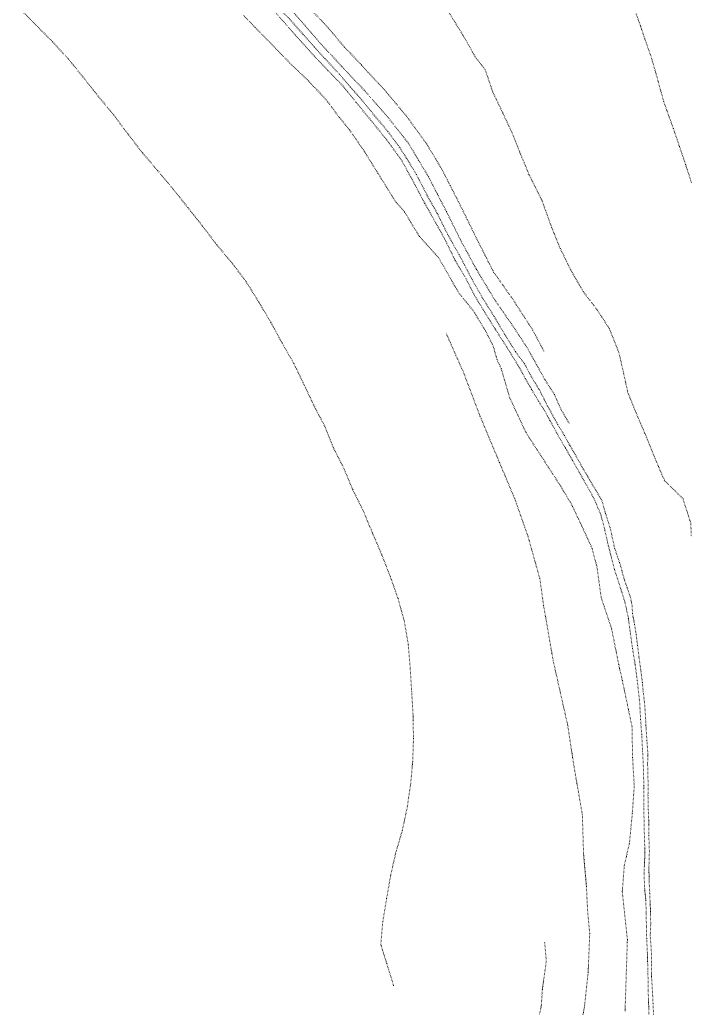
# Model space of a CAD drawing. Extents: x 682410 to 689460, y 7661803 to 7669124.
# Drawn here: x 685358.1 to 685533.5, y 7666066.7 to 7666324.8 of the extents above; entities that cross this region are included whole.
import ezdxf

# ---------------------------------------------------------------- set-up
doc = ezdxf.new("R2010")
doc.units = 0
doc.header["$MEASUREMENT"] = 0
doc.linetypes.add('DOT', pattern=[0.25, 0, -0.25])
doc.layers.add('02 TOE_Line', color=1, linetype='DOT', lineweight=20)

msp = doc.modelspace()

# ---------------------------------------------------------------- linework, layer by layer
at = {"layer": '02 TOE_Line'}
for points in [[(685455.78, 7666072.58, 4260.3), (685453.98, 7666078.35, 4260.63), (685452.43, 7666083.33, 4260.62), (685452.94, 7666089.36, 4259.71), (685453.95, 7666095.36, 4258.26), (685454.99, 7666101.29, 4256.74), (685456.3, 7666107.19, 4255.68), (685458.04, 7666113.1, 4254.22), (685459.29, 7666118.96, 4252.98), (685460.2, 7666125.06, 4252.09), (685460.76, 7666131.12, 4251.05), (685460.96, 7666137.23, 4250.09), (685460.85, 7666143.29, 4249.22), (685460.48, 7666149.46, 4248.26), (685460.09, 7666155.64, 4247.41), (685459.61, 7666161.7, 4246.8), (685458.54, 7666167.84, 4246.06), (685456.94, 7666173.66, 4245.12), (685454.93, 7666179.35, 4244.85), (685452.68, 7666185.13, 4243.86), (685450.22, 7666190.86, 4243.65), (685447.82, 7666196.64, 4243.66), (685445.08, 7666202.14, 4243.77), (685442.77, 7666207.68, 4244.12), (685440.04, 7666213.06, 4244.54), (685437.78, 7666218.68, 4244.61), (685434.91, 7666224.16, 4244.41), (685432.35, 7666229.6, 4244.29), (685429.71, 7666235.03, 4244.15), (685426.62, 7666240.45, 4244.03), (685423.65, 7666245.89, 4243.8), (685420.48, 7666251.25, 4243.62), (685417.25, 7666256.43, 4243.57), (685413.46, 7666261.43, 4243.56), (685409.55, 7666266.1, 4243.53), (685405.84, 7666270.96, 4243.41), (685401.97, 7666275.85, 4243.23), (685398.09, 7666280.71, 4243.13), (685394.09, 7666285.5, 4243.03), (685390.1, 7666290.15, 4242.86), (685386.3, 7666295.07, 4242.83), (685382.57, 7666300.08, 4242.67), (685378.55, 7666304.92, 4242.56), (685374.67, 7666309.83, 4242.32), (685370.77, 7666314.61, 4242.21), (685366.67, 7666319.09, 4241.9), (685362.41, 7666323.36, 4241.66), (685358.09, 7666327.75, 4241.69)], [(685522.59, 7666062.1, 4210.1), (685522.43, 7666066.74, 4210.09), (685522.29, 7666071.2, 4210.16), (685522.21, 7666076.39, 4210.29), (685522.08, 7666080.88, 4210.3), (685521.89, 7666084.89, 4210.32), (685521.81, 7666088.27, 4210.41), (685521.76, 7666091.6, 4210.49), (685521.66, 7666094.95, 4210.55), (685521.34, 7666098.06, 4210.71), (685521.21, 7666102.25, 4210.9), (685521.43, 7666106.96, 4211), (685521.27, 7666112.56, 4211.06), (685521.13, 7666119.47, 4211.2), (685521.14, 7666124.83, 4211.14), (685521.04, 7666129.36, 4211.21), (685520.82, 7666133.79, 4211.37), (685520.59, 7666138.2, 4211.54), (685520.3, 7666142.09, 4211.55), (685520.05, 7666146.63, 4211.69), (685519.42, 7666152.27, 4211.63), (685518.88, 7666156.41, 4211.75), (685518.17, 7666160.75, 4211.76), (685517.63, 7666164.61, 4211.72), (685517.11, 7666168.55, 4211.8), (685516.2, 7666172.8, 4212.02), (685515.22, 7666175.93, 4212.02), (685513.49, 7666181.22, 4211.95), (685512.48, 7666185.12, 4212.01), (685511.85, 7666187.6, 4211.98), (685510.94, 7666191.58, 4212.11), (685509.92, 7666195.53, 4212.28), (685508.45, 7666199.1, 4212.36), (685507.32, 7666201.29, 4212.2), (685505.53, 7666204.46, 4212.51), (685504.29, 7666206.66, 4212.6), (685502.47, 7666209.79, 4212.67), (685500.64, 7666213.04, 4212.68), (685498.83, 7666216.13, 4212.61), (685496.58, 7666220.28, 4212.72), (685494.91, 7666223.27, 4212.99), (685493.64, 7666225.19, 4212.98), (685491.8, 7666228.37, 4213.1), (685490.17, 7666231.19, 4213.18), (685488.48, 7666234.24, 4213.36), (685485.41, 7666239.24, 4213.47), (685482.27, 7666244.13, 4213.53), (685479.68, 7666248.3, 4213.67), (685476.94, 7666252.77, 4213.83), (685474.59, 7666257.4, 4213.86), (685471.79, 7666262.1, 4214.03), (685469.1, 7666267.65, 4214.01), (685466.58, 7666272.19, 4214.25), (685463.89, 7666276.9, 4214.33), (685461, 7666282.41, 4214.44), (685457.78, 7666288.26, 4214.56), (685453.92, 7666293.56, 4214.71), (685449.83, 7666298.58, 4214.77), (685445.89, 7666303.36, 4214.91), (685442.56, 7666307.5, 4215.05), (685438.59, 7666311.64, 4215.18), (685434.24, 7666316.21, 4215.31), (685430.47, 7666320.4, 4215.44), (685426.97, 7666324.42, 4215.49), (685423.72, 7666328.15, 4215.45)], [(685425.78, 7666327.91, 4215.49), (685428.76, 7666324.83, 4215.6), (685432.17, 7666320.97, 4215.49), (685435.1, 7666317.65, 4215.4), (685437.92, 7666314.61, 4215.26), (685441.64, 7666310.6, 4215.2), (685444.52, 7666307.21, 4215.01), (685447.51, 7666303.83, 4214.88), (685450.8, 7666299.78, 4214.8), (685454.3, 7666295.63, 4214.76), (685457.39, 7666291.44, 4214.61), (685459.13, 7666288.72, 4214.57), (685461.74, 7666284.39, 4214.52), (685464.58, 7666278.9, 4214.47), (685467.17, 7666274.28, 4214.44), (685469.86, 7666268.84, 4214), (685472.91, 7666263.44, 4214.12), (685476.29, 7666256.99, 4213.83), (685479.02, 7666252.13, 4213.75), (685482.05, 7666247.34, 4213.57), (685484.75, 7666242.77, 4213.59), (685487.64, 7666238.13, 4213.52), (685489.98, 7666234.95, 4213.34), (685491.94, 7666231.33, 4213.25), (685493.77, 7666228.3, 4213.13), (685495.07, 7666225.78, 4213), (685496, 7666223.94, 4212.94), (685497.41, 7666221.4, 4212.79), (685498.73, 7666219.03, 4212.73), (685500.39, 7666216.25, 4212.63), (685501.82, 7666213.69, 4212.68), (685503.53, 7666210.73, 4212.75), (685505.44, 7666207.31, 4212.63), (685506.55, 7666205.5, 4212.53), (685507.87, 7666203.15, 4212.48), (685508.63, 7666201.99, 4212.32), (685510.21, 7666199.18, 4212.35), (685511.03, 7666196.28, 4212.2), (685512.34, 7666192.12, 4212.27), (685512.98, 7666189.34, 4212.2), (685513.5, 7666186.86, 4212.03), (685514.79, 7666183.14, 4212.14), (685515.4, 7666181.05, 4211.95), (685516.11, 7666178.39, 4212.12), (685516.79, 7666176.53, 4212.19), (685517.63, 7666173.98, 4212.04), (685518.09, 7666171.95, 4212.01), (685518.18, 7666169.81, 4211.82), (685518.73, 7666166.92, 4211.77), (685519.14, 7666164.3, 4211.8), (685519.49, 7666161.44, 4211.8), (685519.88, 7666158.39, 4211.64), (685520.35, 7666155.01, 4211.74), (685520.77, 7666151.68, 4211.7), (685520.98, 7666149.34, 4211.68), (685521.35, 7666146.19, 4211.65), (685521.57, 7666143.03, 4211.64), (685521.73, 7666139.83, 4211.58), (685521.96, 7666136.53, 4211.47), (685522.19, 7666133.09, 4211.37), (685522.13, 7666130.43, 4211.25), (685522.27, 7666124.88, 4211.12), (685522.23, 7666122.19, 4211.17), (685522.31, 7666118.57, 4211.21), (685522.47, 7666114.45, 4211.13), (685522.45, 7666111.8, 4211.07), (685522.6, 7666107.65, 4210.98), (685522.47, 7666103.24, 4210.89), (685522.53, 7666099.9, 4210.78), (685522.69, 7666096.63, 4210.57), (685522.89, 7666092, 4210.4), (685522.94, 7666088.65, 4210.36), (685522.82, 7666085.59, 4210.37), (685523.1, 7666081.77, 4210.33), (685523.17, 7666078.21, 4210.3), (685523.12, 7666075.72, 4210.32), (685523.4, 7666071.17, 4210.2), (685523.55, 7666067.91, 4210.12), (685523.73, 7666064.35, 4210.1)], [(685429.12, 7666327.36, 4216.26), (685432.75, 7666323.17, 4216.09), (685436.38, 7666318.98, 4216.03), (685442.22, 7666312.65, 4215.8), (685448.11, 7666306.42, 4215.7), (685451.35, 7666302.72, 4215.66), (685454.59, 7666299.01, 4215.6), (685459.71, 7666292.48, 4215.46), (685462.31, 7666288.13, 4215.42), (685464.9, 7666283.78, 4215.36), (685467.26, 7666279.22, 4215.28), (685469.61, 7666274.67, 4215.18), (685473.51, 7666266.84, 4215), (685477.42, 7666259.62, 4214.84), (685479.77, 7666255.71, 4214.89), (685482.12, 7666251.81, 4214.89), (685486.97, 7666244.8, 4214.71), (685490.64, 7666239.23, 4214.5), (685492.86, 7666235.23, 4214.33), (685495.27, 7666230.9, 4214.19), (685497.78, 7666226.99, 4214.09), (685499.62, 7666222.84, 4213.95), (685501.77, 7666219.24, 4213.86)], [(685495.04, 7666238.25, 4214.4), (685492.13, 7666243.79, 4214.57), (685489.49, 7666247.86, 4214.72), (685486.86, 7666251.93, 4214.87), (685484.38, 7666255.44, 4214.93), (685481.9, 7666258.94, 4214.95), (685479.62, 7666263.43, 4215.01), (685477.34, 7666267.92, 4215.08), (685475.01, 7666272.67, 4215.16), (685472.67, 7666277.41, 4215.26), (685470.48, 7666281.67, 4215.34), (685468.29, 7666285.93, 4215.45), (685464.37, 7666292.49, 4215.57), (685461.69, 7666296.15, 4215.62), (685459.01, 7666299.82, 4215.68), (685456.42, 7666302.92, 4215.74), (685453.83, 7666306.02, 4215.74), (685449.14, 7666311.11, 4215.76), (685447.36, 7666313.05, 4215.76), (685442.94, 7666317.69, 4215.85), (685438.64, 7666322.74, 4216.02), (685434.21, 7666327.53, 4216.17)], [(685518.9, 7666327.09, 4190.41), (685520.36, 7666323.01, 4190.4), (685521.42, 7666319.77, 4190.39), (685522.95, 7666315.49, 4190.38), (685523.85, 7666312.48, 4190.37), (685526.33, 7666303.5, 4190.35), (685527.75, 7666299.53, 4190.34), (685528.86, 7666296.43, 4190.33), (685532.05, 7666287.06, 4190.31), (685533.6, 7666282.29, 4190.3)], [(685516.24, 7666065.96, 4210.26), (685516.85, 7666084.67, 4210.96), (685515.52, 7666097.13, 4211.76), (685516.03, 7666103.88, 4211.88), (685517.38, 7666109.82, 4211.92), (685518.14, 7666117.61, 4212.1), (685518.64, 7666124.65, 4211.82), (685518.21, 7666132.15, 4212.04), (685518.06, 7666140.2, 4212.2), (685515.53, 7666152.29, 4213), (685514.58, 7666156.46, 4213.44), (685512.74, 7666165.76, 4213.66), (685510.02, 7666173.89, 4213.97), (685508.91, 7666181.87, 4214.16), (685507.65, 7666186.76, 4214.36), (685504.8, 7666192.94, 4214.55), (685502.22, 7666198.34, 4214.23), (685499.17, 7666203.43, 4214.5), (685490.36, 7666216.99, 4214.15), (685490.36, 7666217.01, 4214.11), (685486.08, 7666226.19, 4214.49), (685483.87, 7666233.77, 4214.71), (685482.74, 7666236.17, 4214.52), (685481.8, 7666239.61, 4214.75), (685479.76, 7666243.61, 4214.83), (685476.67, 7666248.73, 4215.08), (685472.91, 7666253.37, 4215.05), (685470.82, 7666256.93, 4214.89), (685467.53, 7666262.69, 4215.14), (685462.52, 7666268.21, 4215.4), (685458.61, 7666274.66, 4215.63), (685456.39, 7666277.17, 4215.62), (685451.63, 7666284.82, 4215.64), (685448.06, 7666290.57, 4215.67), (685444.2, 7666296.18, 4215.94), (685441.6, 7666299.32, 4215.99), (685438.22, 7666303.88, 4216.34), (685433.49, 7666308.9, 4216.59), (685428.68, 7666313.53, 4216.77), (685419.6, 7666322.85, 4216.76), (685416.49, 7666326.05, 4216.93)], [(685470.4, 7666326.48, 4216.47), (685474.18, 7666320.33, 4216.33), (685477.14, 7666315.11, 4216.19), (685479.73, 7666311.74, 4215.98), (685481.68, 7666305.96, 4215.9), (685484.32, 7666300.44, 4215.82), (685487, 7666294.68, 4215.6), (685488.69, 7666290.37, 4215.54), (685491.12, 7666284.46, 4215.45), (685494.52, 7666277.68, 4215.16), (685497.04, 7666270.69, 4215.03), (685499.33, 7666265.07, 4214.86), (685501.92, 7666259.73, 4214.74), (685505.35, 7666253.81, 4214.56), (685508.86, 7666249.19, 4214.46), (685512.17, 7666244.13, 4214.18), (685514.61, 7666237.96, 4214.03), (685515.79, 7666232.89, 4213.99), (685516.92, 7666227.69, 4213.85), (685518.93, 7666222.63, 4213.77), (685521.64, 7666216.28, 4213.59), (685523.85, 7666210.79, 4213.37), (685526.56, 7666204.47, 4213.09), (685531.35, 7666199.78, 4213.28), (685533.41, 7666193.39, 4212.85), (685533.55, 7666189.86, 4212.86)], [(685469.57, 7666242.81, 4222.17), (685474.09, 7666232.58, 4222.19), (685478.38, 7666221.24, 4222.14), (685483.44, 7666209.18, 4222.22), (685487.43, 7666199.71, 4222.29), (685490.88, 7666189.9, 4222.49), (685493.97, 7666178.9, 4222.39), (685494.97, 7666171.8, 4222.37), (685497.47, 7666157.4, 4222.1), (685501.27, 7666140.53, 4221.49), (685502.94, 7666129.57, 4221.32), (685505.08, 7666117.23, 4221.07), (685505.4, 7666106.98, 4220.88), (685506.14, 7666098.52, 4220.55), (685506.45, 7666092.24, 4220.58), (685507.01, 7666086.21, 4220.54), (685506.59, 7666075.91, 4220.7), (685505.67, 7666067.35, 4220.54), (685503.88, 7666057.04, 4220.42)], [(685495.23, 7666083.85, 4236.64), (685495.67, 7666079, 4236.21), (685494.63, 7666071.61, 4236.02), (685494.36, 7666067.28, 4236), (685493.09, 7666061.47, 4235.97)]]:
    msp.add_polyline3d(points, dxfattribs=at)

doc.saveas('drawing.dxf')
